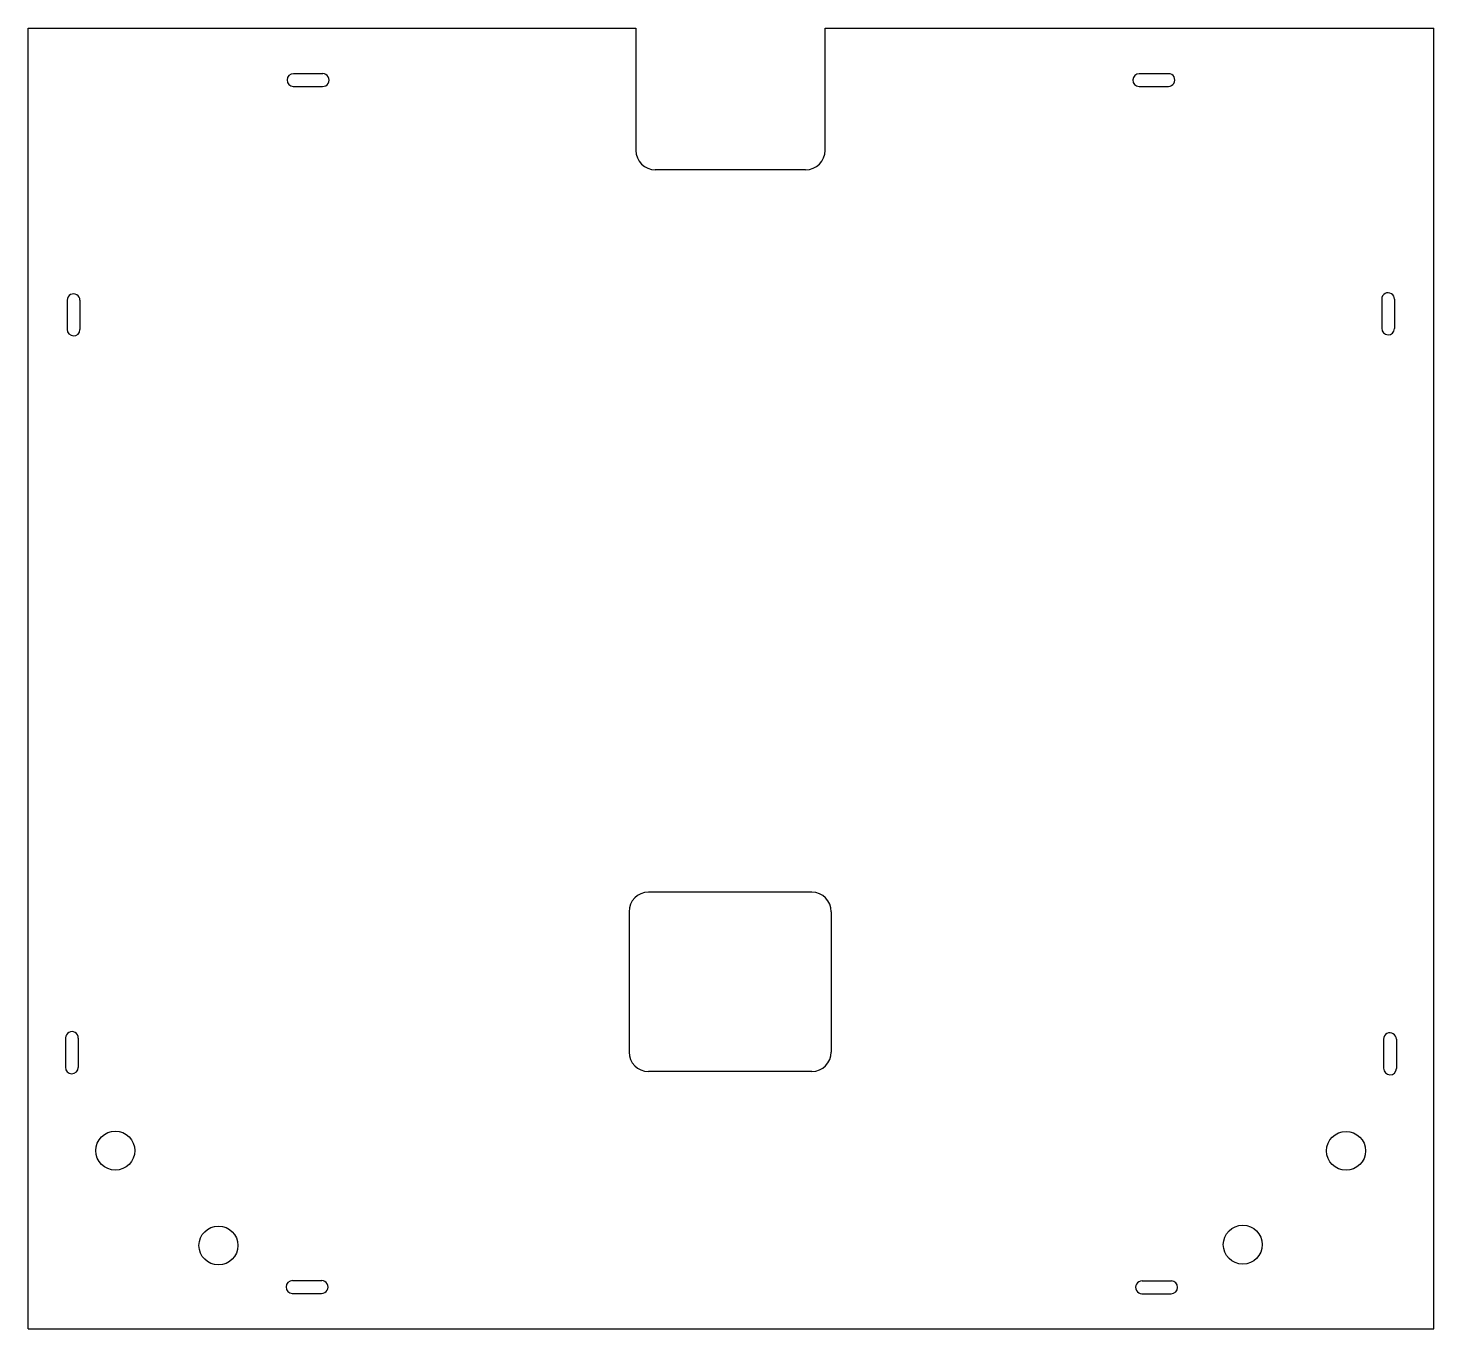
# Model space of a CAD drawing. Extents: x -293 to 67, y -248 to 86.
import ezdxf

# ---------------------------------------------------------------- set-up
doc = ezdxf.new("R2010")
doc.units = 0
doc.layers.add('VISIBLE', color=7, linetype='CONTINUOUS')

msp = doc.modelspace()

# ---------------------------------------------------------------- linework, layer by layer
at = {"layer": 'VISIBLE'}
for p, q in [((-293.37, 85.65), (-137.39, 85.65)), ((-293.37, -248.11), (-293.37, 85.65)), ((-137.39, 85.65), (-137.39, 54.28)), ((-88.81, 54.28), (-88.81, 85.65)), ((-88.81, 85.65), (67.45, 85.65)), ((67.45, -248.11), (67.45, 85.65)), ((-225.25, 73.96), (-217.75, 73.96)), ((-8.16, 73.96), (-0.66, 73.96)), ((-225.3, 70.68), (-217.8, 70.68)), ((-8.21, 70.68), (-0.71, 70.68)), ((-93.81, 49.28), (-132.39, 49.28)), ((-283.34, 15.86), (-283.34, 8.36)), ((-280.06, 15.81), (-280.06, 8.31)), ((54.07, 16.11), (54.07, 8.61)), ((57.35, 16.06), (57.35, 8.56)), ((-92.22, -136.08), (-134.14, -136.08)), ((-139.14, -141.08), (-139.14, -177.08)), ((-87.22, -141.08), (-87.22, -177.08)), ((-283.77, -173.47), (-283.77, -180.97)), ((-280.49, -173.52), (-280.49, -181.02)), ((54.55, -173.76), (54.55, -181.26)), ((57.83, -173.81), (57.83, -181.31)), ((-92.22, -182.08), (-134.14, -182.08)), ((-225.5, -235.73), (-218, -235.73)), ((-7.43, -235.81), (0.07, -235.81)), ((-225.55, -239.01), (-218.05, -239.01)), ((-7.49, -239.09), (0.01, -239.09)), ((-293.37, -248.11), (67.45, -248.11))]:
    msp.add_line(p, q, dxfattribs=at)
for centre in [(-271, -202.37), (44.91, -202.43), (-244.52, -226.72), (18.4, -226.5)]:
    msp.add_circle(centre, 5, dxfattribs=at)
for centre, radius, start, end in [((-225.28, 72.32), 1.64, 89.0798, 269.0796), ((-217.75, 72.32), 1.64, 268.1531, 90.0007), ((-8.18, 72.32), 1.64, 89.0798, 269.0796), ((-0.68, 72.32), 1.64, 269.0796, 89.0798), ((-132.39, 54.28), 5, 180, 270), ((-93.81, 54.28), 5, 270, 0), ((-281.7, 15.83), 1.64, 359.0796, 179.0798), ((55.71, 16.09), 1.64, 359.0796, 179.0798), ((-281.7, 8.33), 1.64, 179.0798, 359.0796), ((55.71, 8.59), 1.64, 179.0798, 359.0796), ((-134.14, -141.08), 5, 90, 180), ((-92.22, -141.08), 5, 0, 90), ((-282.13, -173.49), 1.64, 359.0796, 179.0798), ((56.19, -173.78), 1.64, 359.0796, 179.0798), ((-134.14, -177.08), 5, 180, 270), ((-92.22, -177.08), 5, 270, 0), ((-282.13, -180.99), 1.64, 179.0798, 359.0796), ((56.19, -181.28), 1.64, 179.0798, 359.0796), ((-225.53, -237.37), 1.64, 89.0798, 269.0796), ((-218.03, -237.37), 1.64, 269.0796, 89.0798), ((-7.46, -237.45), 1.64, 89.0796, 269.0798), ((0.04, -237.45), 1.64, 269.0798, 89.0796)]:
    msp.add_arc(centre, radius, start, end, dxfattribs=at)

doc.saveas('drawing.dxf')
